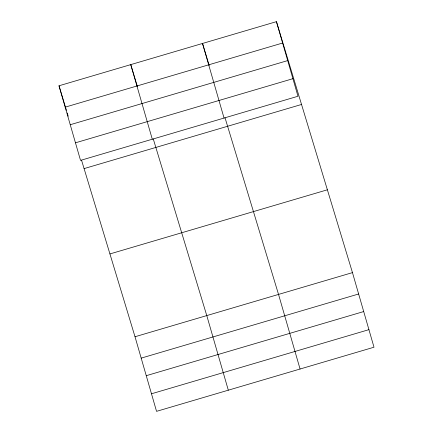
<?xml version="1.0" encoding="UTF-8"?>
<svg xmlns="http://www.w3.org/2000/svg" width="433" height="433" viewBox="0 0 433 433"><rect width="100%" height="100%" fill="white"/><g stroke="black" fill="none" stroke-linecap="round" stroke-linejoin="round"><path stroke-width="0.65" d="M276.449 21.65L297.985 96.25L80.533 160.383L59.002 85.783L276.449 21.65L352.467 272.617L373.998 347.217L156.551 411.35L135.015 336.75L81.539 160.194M65.166 107.162L282.619 43.024M70.238 124.726L287.691 60.593M75.461 142.82L292.914 78.687M84.083 168.605L301.536 104.467M109.933 253.933L327.38 189.795M135.015 336.75L352.467 272.617M141.185 358.123L358.638 293.991M146.257 375.692L363.709 311.554M151.48 393.786L368.932 329.654M209.182 65.453L202.52 43.457L224.05 118.057M225.057 117.863L278.533 294.418L300.069 369.019M137.423 86.616L130.761 64.62L152.292 139.22M153.298 139.025L206.774 315.587L228.31 390.187M59.002 85.783L66.444 110.372M67.229 112.959L68.208 116.196"/></g></svg>
